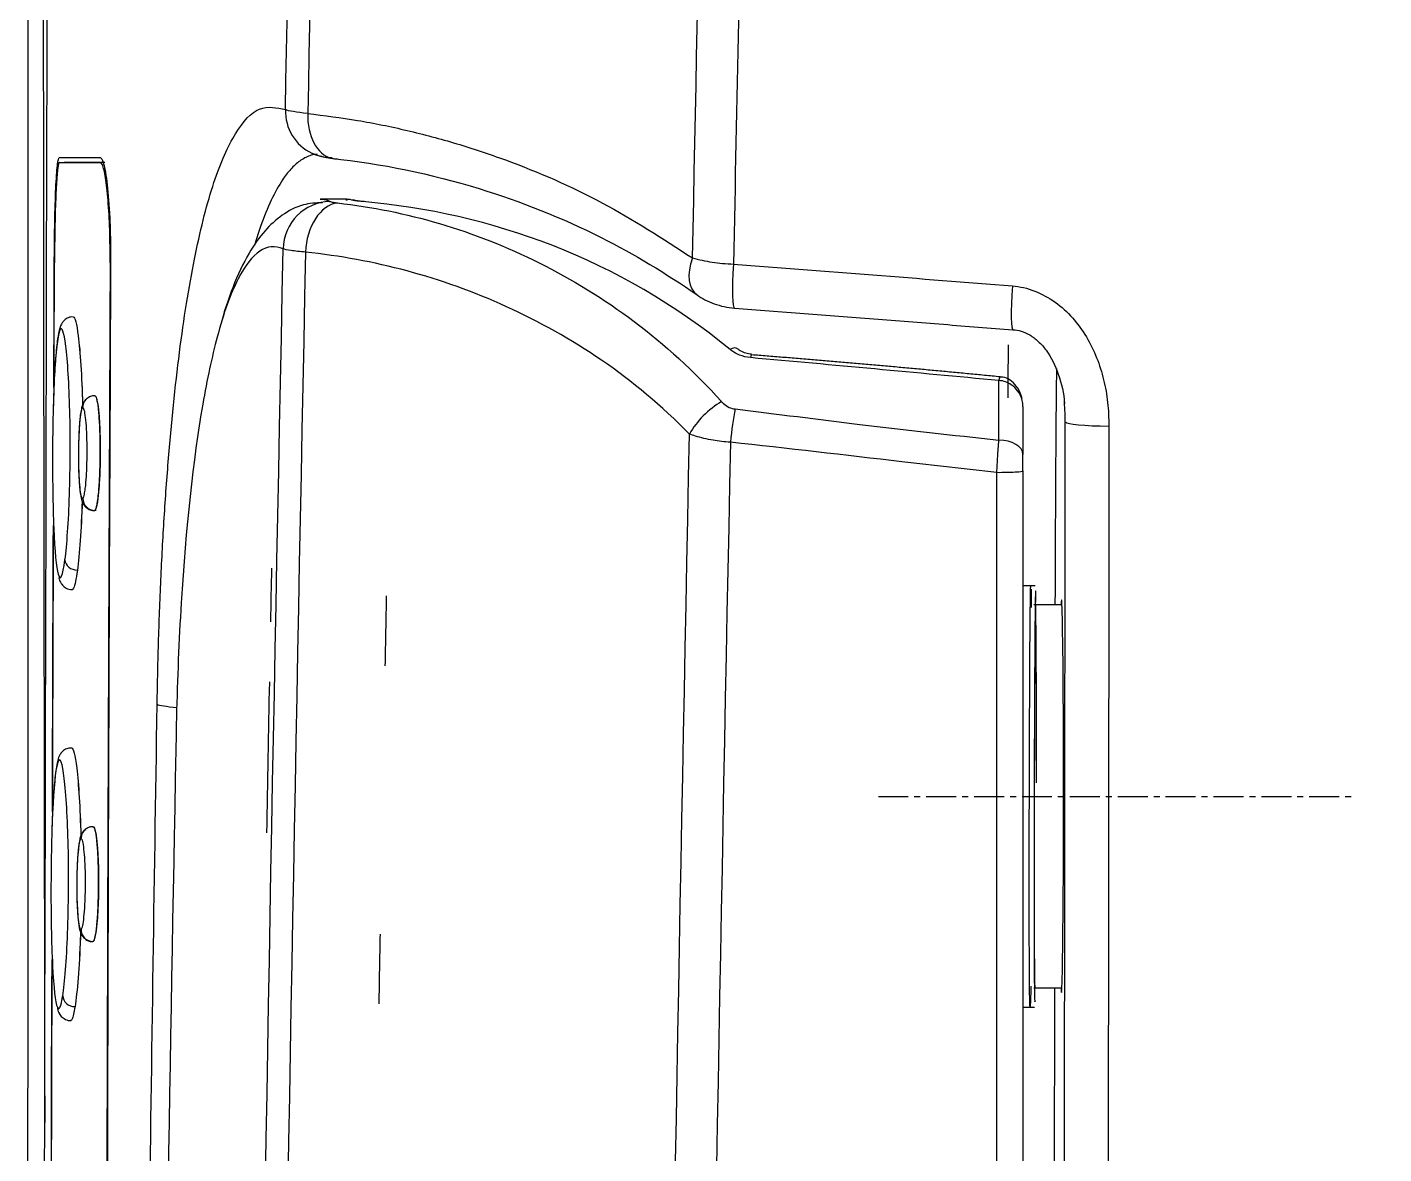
# Model space of a CAD drawing. Header units: millimetres. Extents: x -8699 to 14519, y -2727 to 7848.
# Drawn here: x -7614.3 to -7557.6, y 7010.6 to 7057.7 of the extents above; entities that cross this region are included whole.
import ezdxf

# ---------------------------------------------------------------- set-up
doc = ezdxf.new("R2010")
doc.units = ezdxf.units.MM
doc.linetypes.add('CENTER', pattern=[2, 1.25, -0.25, 0.25, -0.25])
doc.layers.add('1', color=7, linetype='Continuous', true_color=0xffffff)

msp = doc.modelspace()

# ---------------------------------------------------------------- linework, layer by layer
at = {"layer": '1', "color": 7, "linetype": 'Continuous'}
for p, q in [((-7600.998, 7050.502), (-7602.029, 7050.502)), ((-7571.054, 7033.558), (-7572.224, 7033.558)), ((-7572.224, 7017.558), (-7571.057, 7017.558))]:
    msp.add_line(p, q, dxfattribs=at)
at = {"layer": '1', "color": 8, "linetype": 'Continuous'}
msp.add_line((-7571.368, 7017.558), (-7571.392, 6993.905), dxfattribs=at)
for centre, major_axis, ratio, start_param, end_param in [((-7601.538, 7054.232), (-0.885, -1.793), 0.974551, 5.157704, 6.3033), ((-7601.226, 7054.171), (0.216, 1.988), 0.66332, 1.68976, 3.045065), ((-7601.632, 7048.413), (-0.806, -1.83), 0.97539, 3.565792, 5.112067), ((-7601.321, 7048.357), (-0.207, -1.989), 0.663912, 3.297037, 4.817515), ((-7584.067, 7043.521), (-0.044, -0.498), 0.090225, 3.133741, 3.915437), ((-7573.688, 7042.586), (-0.046, -0.498), 0.084009, 3.136445, 3.972046), ((-7611.474, 7041.783), (0.351, -0.356), 0.991137, 3.14362, 3.934939), ((-7585.279, 7040.766), (-1.425, -1.403), 0.510541, 4.246757, 5.238312), ((-7584.713, 7040.483), (-0.222, -1.988), 0.0888, 4.039727, 4.788807), ((-7573.688, 7039.833), (-1, 0), 0.599541, 3.141593, 4.712389), ((-7573.688, 7039.157), (1, 0), 0.066645, 4.62216, 6.283185), ((-7611.458, 7037.998), (0.331, -0.375), 0.991868, 3.988671, 5.559479), ((-7612.204, 7035.436), (0.496, -0.066), 0.855973, 3.290531, 4.861475), ((-7606.873, 7029.397), (-2, 0.031), 0.085166, 0.143114, 0.961827), ((-7611.538, 7023.788), (0.258, -0.428), 0.993848, 3.132965, 4.168866), ((-7611.533, 7019.994), (0.206, -0.456), 0.994518, 4.287016, 5.85783), ((-7612.299, 7017.227), (0.494, -0.077), 0.892689, 3.310411, 4.881332)]:
    msp.add_ellipse(centre, major_axis=major_axis, ratio=ratio, start_param=start_param, end_param=end_param, dxfattribs=at)
at = {"layer": '1', "color": 7, "linetype": 'Continuous'}
for centre, major_axis, ratio, start_param, end_param in [((-7601.538, 7054.232), (-0.885, -1.793), 0.974551, 0.020115, 0.052298), ((-7601.538, 7054.232), (-0.885, -1.793), 0.974551, 0.095417, 0.468738), ((-7601.226, 7054.171), (0.216, 1.988), 0.66332, 3.045064, 3.231465), ((-7600.722, 7049.961), (-0.139, -0.48), 0.977783, 3.130596, 3.429044), ((-7585.153, 7048.14), (-1.15, -1.636), 0.57234, 5.149247, 6.290126), ((-7584.585, 7047.943), (0.153, 1.994), 0.09032, 1.658066, 3.16662), ((-7572.946, 7047.04), (0.156, 1.994), 0.083503, 1.657936, 3.196146), ((-7584.918, 7043.857), (-0.312, -0.391), 0.557176, 3.134716, 4.102409), ((-7611.474, 7041.783), (0.351, -0.356), 0.991137, 2.682663, 3.143622), ((-7568.888, 7041.184), (2, -0.002), 0.081927, 3.1521, 4.609572), ((-7571.075, 7025.572), (0.001, 8.2), 0.010472, 2.928249, 6.512119), ((-7611.538, 7023.788), (0.258, -0.428), 0.993848, 2.671661, 3.132965), ((-7611.538, 7023.788), (0.258, -0.428), 0.993848, 2.598053, 2.620805), ((-7612.521, 7016.755), (0.454, 0.21), 0.986926, 2.700073, 3.204478)]:
    msp.add_ellipse(centre, major_axis=major_axis, ratio=ratio, start_param=start_param, end_param=end_param, dxfattribs=at)
at = {"layer": '1', "color": 8, "linetype": 'Continuous'}
for points, knots in [([(-7603.496, 7054.237), (-7602.979, 7080.35), (-7602.492, 7106.478), (-7602.082, 7158.768), (-7602.185, 7184.93), (-7602.288, 7211.098)], [0, 0, 0, 0, 0.5, 0.5, 1, 1, 1, 1]), ([(-7601.353, 7211.03), (-7601.247, 7184.77), (-7601.147, 7158.6), (-7601.544, 7106.369), (-7602.037, 7080.269), (-7602.561, 7054.078)], [0, 0, 0, 0, 0.5, 0.5, 1, 1, 1, 1]), ([(-7586.488, 7048.044), (-7586.228, 7060.857), (-7585.628, 7090.07), (-7584.908, 7144.148), (-7585.068, 7185.454), (-7585.168, 7210.344)], [0, 0, 0, 0, 0.237223, 0.540651, 1, 1, 1, 1]), ([(-7583.453, 7210.301), (-7583.426, 7203.522), (-7583.372, 7189.964), (-7583.324, 7169.632), (-7583.339, 7149.306), (-7583.482, 7122.213), (-7583.864, 7095.134), (-7584.367, 7068.071), (-7584.641, 7054.546), (-7584.778, 7047.783)], [0, 0, 0, 0, 0.125001, 0.249997, 0.374992, 0.49999, 0.749992, 0.874995, 1, 1, 1, 1]), ([(-7608.853, 7029.404), (-7608.835, 7030.313), (-7608.799, 7032.124), (-7608.695, 7034.782), (-7608.553, 7037.369), (-7608.31, 7040.67), (-7607.91, 7044.493), (-7607.276, 7048.336), (-7606.5, 7051.363), (-7605.595, 7053.386), (-7604.587, 7054.486), (-7603.86, 7054.32), (-7603.496, 7054.237)], [0, 0, 0, 0, 0.062651, 0.124851, 0.187239, 0.250464, 0.375081, 0.500349, 0.6251, 0.750154, 0.875054, 1, 1, 1, 1]), ([(-7602.561, 7054.078), (-7601.867, 7053.99), (-7600.481, 7053.814), (-7598.405, 7053.387), (-7596.343, 7052.841), (-7593.603, 7051.92), (-7590.262, 7050.486), (-7587.731, 7048.848), (-7586.488, 7048.044)], [0, 0, 0, 0, 0.12546, 0.250371, 0.376601, 0.501619, 0.75539, 1, 1, 1, 1]), ([(-7613.149, 7047.837), (-7613.147, 7048.125), (-7613.144, 7048.702), (-7613.126, 7049.806), (-7613.089, 7051.034), (-7613.032, 7051.841), (-7612.98, 7052.188), (-7612.951, 7052.221), (-7612.937, 7052.237)], [0, 0, 0, 0, 0.125254, 0.251064, 0.500415, 0.749243, 0.874627, 1, 1, 1, 1]), ([(-7612.937, 7052.237), (-7612.726, 7052.237), (-7612.301, 7052.237), (-7611.592, 7052.237), (-7611.235, 7052.237)], [0, 0, 0, 0, 0.49681, 1, 1, 1, 1]), ([(-7602.415, 7052.33), (-7602.437, 7052.323), (-7602.599, 7052.272), (-7602.889, 7052.122), (-7603.266, 7051.778), (-7603.832, 7051.044), (-7604.327, 7049.988), (-7604.682, 7048.906), (-7604.756, 7048.662)], [0, 0, 0, 0, 0.025287, 0.186116, 0.336492, 0.476422, 0.887793, 1, 1, 1, 1]), ([(-7601.632, 7050.405), (-7601.608, 7050.393), (-7601.563, 7050.381), (-7601.451, 7050.36), (-7601.39, 7050.351), (-7601.321, 7050.343)], [0, 0, 0, 0, 0.568047, 0.568047, 1, 1, 1, 1]), ([(-7601.321, 7050.343), (-7598.444, 7050.016), (-7595.632, 7049.205), (-7590.155, 7046.472), (-7587.582, 7044.603), (-7585.279, 7042.046)], [0, 0, 0, 0, 0.5, 0.5, 1, 1, 1, 1]), ([(-7600.255, 7050.396), (-7600.373, 7050.406), (-7600.475, 7050.418), (-7600.633, 7050.44), (-7600.69, 7050.451), (-7600.722, 7050.46)], [0, 0, 0, 0, 0.498589, 0.498589, 1, 1, 1, 1]), ([(-7603.59, 7048.425), (-7604.256, 7048.718), (-7604.895, 7048.286), (-7605.782, 7046.563), (-7606.077, 7045.74), (-7606.346, 7044.736)], [0, 0, 0, 0, 0.645038, 0.645038, 1, 1, 1, 1]), ([(-7526.068, 6588.708), (-7532.825, 6596.1), (-7538.872, 6604.014), (-7549.711, 6620.761), (-7554.473, 6629.547), (-7567.011, 6656.396), (-7573.193, 6675.14), (-7580.764, 6703.914), (-7582.99, 6713.562), (-7587.066, 6732.908), (-7588.92, 6742.612), (-7593.949, 6771.815), (-7596.595, 6791.402), (-7600.693, 6830.781), (-7602.139, 6850.558), (-7604.076, 6890.076), (-7604.577, 6909.846), (-7605.168, 6969.186), (-7604.383, 7008.786), (-7603.59, 7048.425)], [0, 0, 0, 0, 0.0625, 0.0625, 0.125, 0.125, 0.25, 0.25, 0.3125, 0.3125, 0.375, 0.375, 0.5, 0.5, 0.625, 0.625, 0.75, 0.75, 1, 1, 1, 1]), ([(-7602.656, 7048.285), (-7603.448, 7008.682), (-7604.231, 6969.1), (-7603.439, 6890.027), (-7601.799, 6850.48), (-7595.672, 6791.599), (-7593.031, 6772.026), (-7588.004, 6742.829), (-7586.154, 6733.142), (-7582.094, 6713.866), (-7579.882, 6704.275), (-7574.882, 6685.239), (-7572.091, 6675.795), (-7565.653, 6657.124), (-7561.987, 6647.85), (-7553.599, 6629.887), (-7548.885, 6621.2), (-7538.129, 6604.574), (-7532.028, 6596.592), (-7525.329, 6589.268)], [0, 0, 0, 0, 0.25, 0.25, 0.5, 0.5, 0.625, 0.625, 0.6875, 0.6875, 0.75, 0.75, 0.8125, 0.8125, 0.875, 0.875, 0.9375, 0.9375, 1, 1, 1, 1]), ([(-7602.656, 7048.285), (-7602.892, 7048.305), (-7603.096, 7048.329), (-7603.411, 7048.376), (-7603.526, 7048.401), (-7603.59, 7048.425)], [0, 0, 0, 0, 0.499876, 0.499876, 1, 1, 1, 1]), ([(-7586.614, 7040.691), (-7588.942, 7043.057), (-7591.527, 7044.763), (-7596.995, 7047.252), (-7599.797, 7047.987), (-7602.656, 7048.285)], [0, 0, 0, 0, 0.5, 0.5, 1, 1, 1, 1]), ([(-7586.488, 7048.044), (-7586.224, 7047.978), (-7585.716, 7047.851), (-7585.082, 7047.805), (-7584.778, 7047.783)], [0, 0, 0, 0, 0.519015, 1, 1, 1, 1]), ([(-7573.126, 7046.88), (-7572.97, 7046.86), (-7572.652, 7046.82), (-7572.037, 7046.62), (-7571.03, 7046.07), (-7569.936, 7044.804), (-7569.353, 7043.278), (-7569.123, 7042.001), (-7569.104, 7041.352), (-7569.094, 7041.021)], [0, 0, 0, 0, 0.060596, 0.123917, 0.248819, 0.499605, 0.748837, 0.871885, 1, 1, 1, 1]), ([(-7612.363, 7045.587), (-7612.29, 7045.584), (-7612.215, 7045.303), (-7612.068, 7044.143), (-7612.002, 7043.098), (-7611.97, 7041.909)], [0, 0, 0, 0, 0.444328, 0.444328, 1, 1, 1, 1]), ([(-7612.702, 7035.438), (-7612.622, 7036.047), (-7612.552, 7037.029), (-7612.478, 7039.271), (-7612.473, 7040.542), (-7612.53, 7042.775), (-7612.592, 7043.761), (-7612.744, 7044.963), (-7612.835, 7045.214), (-7613, 7044.845), (-7613.074, 7044.25), (-7613.156, 7042.881), (-7613.179, 7042.337), (-7613.194, 7041.752)], [0, 0, 0, 0, 0.180974, 0.180974, 0.361948, 0.361948, 0.542923, 0.542923, 0.723897, 0.723897, 0.904871, 0.904871, 1, 1, 1, 1]), ([(-7584.067, 7043.88), (-7584.226, 7043.894), (-7584.382, 7043.933), (-7584.638, 7044.037), (-7584.747, 7044.097), (-7584.869, 7044.184), (-7584.894, 7044.203), (-7584.918, 7044.223)], [0, 0, 0, 0, 0.478878, 0.478878, 0.887947, 0.887947, 1, 1, 1, 1]), ([(-7573.307, 7042.197), (-7573.303, 7042.713), (-7573.297, 7043.467), (-7573.291, 7044.184), (-7573.289, 7044.419)], [0, 0, 0, 0, 0.666115, 1, 1, 1, 1]), ([(-7571.286, 7043.43), (-7571.292, 7042.927), (-7571.297, 7042.402), (-7571.322, 7039.44), (-7571.338, 7036.608), (-7571.348, 7033.585)], [0, 0, 0, 0, 0.184183, 0.184183, 1, 1, 1, 1]), ([(-7573.688, 7040.432), (-7573.688, 7040.981), (-7573.688, 7041.532), (-7573.688, 7042.353), (-7573.688, 7042.642), (-7573.688, 7042.924)], [0, 0, 0, 0, 0.641107, 0.641107, 1, 1, 1, 1]), ([(-7572.688, 7041.842), (-7572.688, 7041.926), (-7572.698, 7042.01), (-7572.751, 7042.235), (-7572.816, 7042.377), (-7572.978, 7042.595), (-7573.069, 7042.682), (-7573.244, 7042.8), (-7573.324, 7042.841), (-7573.498, 7042.901), (-7573.593, 7042.92), (-7573.688, 7042.924)], [0, 0, 0, 0, 0.160434, 0.160434, 0.445995, 0.445995, 0.670675, 0.670675, 0.82999, 0.82999, 1, 1, 1, 1]), ([(-7611.456, 7042.291), (-7611.431, 7042.291), (-7611.407, 7042.245), (-7611.361, 7042.068), (-7611.338, 7041.934), (-7611.3, 7041.595), (-7611.284, 7041.386), (-7611.259, 7040.928), (-7611.25, 7040.672), (-7611.241, 7040.149), (-7611.241, 7039.874), (-7611.249, 7039.341), (-7611.257, 7039.077), (-7611.281, 7038.598), (-7611.297, 7038.376), (-7611.327, 7038.068), (-7611.34, 7037.96), (-7611.362, 7037.816), (-7611.37, 7037.768), (-7611.401, 7037.61), (-7611.426, 7037.534), (-7611.452, 7037.503), (-7611.454, 7037.501), (-7611.456, 7037.499)], [0, 0, 0, 0, 0.109956, 0.109956, 0.221648, 0.221648, 0.33292, 0.33292, 0.44297, 0.44297, 0.552856, 0.552856, 0.662983, 0.662983, 0.772009, 0.772009, 0.841974, 0.841974, 0.881337, 0.881337, 0.992439, 0.992439, 1, 1, 1, 1]), ([(-7585.279, 7042.046), (-7585.254, 7042.018), (-7585.226, 7041.991), (-7585.128, 7041.902), (-7585.046, 7041.846), (-7584.88, 7041.771), (-7584.797, 7041.747), (-7584.713, 7041.736)], [0, 0, 0, 0, 0.186854, 0.186854, 0.638611, 0.638611, 1, 1, 1, 1]), ([(-7611.972, 7041.785), (-7611.985, 7041.772), (-7611.999, 7041.742), (-7612.031, 7041.631), (-7612.05, 7041.527), (-7612.083, 7041.266), (-7612.097, 7041.104), (-7612.12, 7040.746), (-7612.129, 7040.545), (-7612.139, 7040.132), (-7612.142, 7039.915), (-7612.14, 7039.493), (-7612.135, 7039.283), (-7612.12, 7038.899), (-7612.11, 7038.72), (-7612.084, 7038.416), (-7612.068, 7038.289), (-7612.033, 7038.099), (-7612.013, 7038.035), (-7611.981, 7037.991), (-7611.968, 7037.988), (-7611.955, 7038)], [0, 0, 0, 0, 0.071809, 0.071809, 0.180511, 0.180511, 0.288733, 0.288733, 0.396471, 0.396471, 0.503213, 0.503213, 0.610349, 0.610349, 0.71754, 0.71754, 0.824681, 0.824681, 0.933023, 0.933023, 1, 1, 1, 1]), ([(-7611.955, 7038), (-7611.954, 7038.001), (-7611.953, 7038.002), (-7611.931, 7038.027), (-7611.91, 7038.087), (-7611.884, 7038.213), (-7611.877, 7038.25), (-7611.859, 7038.365), (-7611.848, 7038.451), (-7611.823, 7038.696), (-7611.81, 7038.872), (-7611.79, 7039.251), (-7611.783, 7039.46), (-7611.776, 7039.88), (-7611.776, 7040.097), (-7611.783, 7040.511), (-7611.791, 7040.714), (-7611.811, 7041.076), (-7611.825, 7041.241), (-7611.857, 7041.51), (-7611.875, 7041.617), (-7611.914, 7041.758), (-7611.935, 7041.794), (-7611.961, 7041.793), (-7611.966, 7041.79), (-7611.972, 7041.785)], [0, 0, 0, 0, 0.007327, 0.007327, 0.115353, 0.115353, 0.153561, 0.153561, 0.2216, 0.2216, 0.32787, 0.32787, 0.433836, 0.433836, 0.540264, 0.540264, 0.646853, 0.646853, 0.754679, 0.754679, 0.863187, 0.863187, 0.971201, 0.971201, 1, 1, 1, 1]), ([(-7584.713, 7041.736), (-7582.976, 7041.525), (-7581.24, 7041.31), (-7579.503, 7041.091), (-7579.503, 7041.091), (-7579.503, 7041.091)], [0, 0, 0, 0, 0.999989, 0.999989, 1, 1, 1, 1]), ([(-7579.503, 7041.091), (-7579.503, 7041.091), (-7579.503, 7041.091), (-7577.565, 7040.867), (-7575.627, 7040.648), (-7573.688, 7040.432)], [0, 0, 0, 0, 0.00001, 0.00001, 1, 1, 1, 1]), ([(-7569.094, 7041.021), (-7569.103, 7031.32), (-7569.122, 7011.838), (-7569.143, 6992.372), (-7569.153, 6982.599)], [0, 0, 0, 0, 0.497923, 1, 1, 1, 1]), ([(-7513.685, 6598.502), (-7515.293, 6600.266), (-7516.895, 6602.108), (-7519.963, 6605.806), (-7521.45, 6607.684), (-7525.779, 6613.405), (-7528.485, 6617.334), (-7536.118, 6629.432), (-7540.581, 6637.937), (-7552.391, 6664.204), (-7558.046, 6682.269), (-7567.363, 6718.904), (-7571.094, 6737.458), (-7577.408, 6774.867), (-7579.911, 6793.757), (-7585.712, 6850.432), (-7587.285, 6888.379), (-7588.093, 6964.482), (-7587.38, 7002.575), (-7586.614, 7040.691)], [0, 0, 0, 0, 0.015625, 0.015625, 0.03125, 0.03125, 0.0625, 0.0625, 0.125, 0.125, 0.25, 0.25, 0.375, 0.375, 0.5, 0.5, 0.75, 0.75, 1, 1, 1, 1]), ([(-7584.906, 7040.35), (-7585.153, 7040.364), (-7585.398, 7040.391), (-7585.893, 7040.473), (-7586.143, 7040.533), (-7586.453, 7040.631), (-7586.535, 7040.66), (-7586.614, 7040.691)], [0, 0, 0, 0, 0.388516, 0.388516, 0.830637, 0.830637, 1, 1, 1, 1]), ([(-7584.906, 7040.35), (-7585.671, 7002.356), (-7586.384, 6964.383), (-7585.593, 6888.522), (-7584.039, 6850.695), (-7578.288, 6794.198), (-7575.805, 6775.368), (-7569.538, 6738.072), (-7565.831, 6719.574), (-7556.59, 6683.045), (-7550.988, 6665.029), (-7539.278, 6638.829), (-7534.847, 6630.338), (-7524.736, 6614.24), (-7519.03, 6606.605), (-7512.54, 6599.473)], [0, 0, 0, 0, 0.25, 0.25, 0.5, 0.5, 0.625, 0.625, 0.75, 0.75, 0.875, 0.875, 0.9375, 0.9375, 1, 1, 1, 1]), ([(-7573.778, 7039.09), (-7575.099, 7039.237), (-7576.419, 7039.385), (-7580.129, 7039.808), (-7582.517, 7040.084), (-7584.906, 7040.35)], [0, 0, 0, 0, 0.355872, 0.355872, 1, 1, 1, 1]), ([(-7573.778, 7039.09), (-7573.772, 7039.2), (-7573.766, 7039.311), (-7573.747, 7039.643), (-7573.732, 7039.865), (-7573.708, 7040.196), (-7573.698, 7040.319), (-7573.688, 7040.432)], [0, 0, 0, 0, 0.230573, 0.230573, 0.703624, 0.703624, 1, 1, 1, 1]), ([(-7573.778, 6984.796), (-7573.778, 6985.461), (-7573.778, 6986.125), (-7573.778, 6989.449), (-7573.778, 6992.108), (-7573.778, 7005.402), (-7573.778, 7016.041), (-7573.778, 7030.818), (-7573.778, 7034.954), (-7573.778, 7039.09)], [0, 0, 0, 0, 0.03674, 0.03674, 0.183698, 0.183698, 0.771537, 0.771537, 1, 1, 1, 1]), ([(-7609.456, 6981.644), (-7609.374, 6989.86), (-7609.214, 7005.781), (-7608.971, 7021.7), (-7608.853, 7029.404)], [0, 0, 0, 0, 0.516093, 1, 1, 1, 1]), ([(-7612.798, 7017.229), (-7612.712, 7017.78), (-7612.636, 7018.709), (-7612.551, 7020.986), (-7612.54, 7022.288), (-7612.593, 7024.629), (-7612.655, 7025.662), (-7612.81, 7026.956), (-7612.904, 7027.212), (-7613.073, 7026.84), (-7613.147, 7026.198), (-7613.231, 7024.736), (-7613.253, 7024.119), (-7613.268, 7023.459)], [0, 0, 0, 0, 0.179704, 0.179704, 0.359408, 0.359408, 0.539112, 0.539112, 0.718815, 0.718815, 0.898519, 0.898519, 1, 1, 1, 1]), ([(-7612.433, 7027.583), (-7612.358, 7027.582), (-7612.28, 7027.289), (-7612.136, 7026.079), (-7612.072, 7025.069), (-7612.04, 7023.914)], [0, 0, 0, 0, 0.460884, 0.460884, 1, 1, 1, 1]), ([(-7611.539, 7024.288), (-7611.534, 7024.291), (-7611.529, 7024.292), (-7611.499, 7024.287), (-7611.474, 7024.235), (-7611.428, 7024.048), (-7611.406, 7023.908), (-7611.368, 7023.563), (-7611.352, 7023.352), (-7611.327, 7022.888), (-7611.319, 7022.629), (-7611.311, 7022.103), (-7611.311, 7021.829), (-7611.317, 7021.399), (-7611.322, 7021.235), (-7611.331, 7020.983), (-7611.335, 7020.89), (-7611.352, 7020.562), (-7611.368, 7020.342), (-7611.405, 7019.972), (-7611.427, 7019.818), (-7611.473, 7019.596), (-7611.498, 7019.526), (-7611.526, 7019.498), (-7611.529, 7019.496), (-7611.533, 7019.494)], [0, 0, 0, 0, 0.022965, 0.022965, 0.130838, 0.130838, 0.2383, 0.2383, 0.345977, 0.345977, 0.453344, 0.453344, 0.559293, 0.559293, 0.625175, 0.625175, 0.664701, 0.664701, 0.771119, 0.771119, 0.877953, 0.877953, 0.985101, 0.985101, 1, 1, 1, 1]), ([(-7612.036, 7023.79), (-7612.049, 7023.782), (-7612.063, 7023.758), (-7612.095, 7023.661), (-7612.114, 7023.565), (-7612.148, 7023.317), (-7612.163, 7023.16), (-7612.187, 7022.811), (-7612.196, 7022.612), (-7612.208, 7022.203), (-7612.211, 7021.987), (-7612.21, 7021.565), (-7612.206, 7021.353), (-7612.192, 7020.964), (-7612.182, 7020.78), (-7612.157, 7020.465), (-7612.142, 7020.33), (-7612.107, 7020.125), (-7612.088, 7020.054), (-7612.056, 7019.998), (-7612.043, 7019.989), (-7612.031, 7019.995)], [0, 0, 0, 0, 0.071057, 0.071057, 0.179866, 0.179866, 0.288731, 0.288731, 0.396751, 0.396751, 0.503826, 0.503826, 0.610739, 0.610739, 0.717608, 0.717608, 0.825338, 0.825338, 0.933613, 0.933613, 1, 1, 1, 1]), ([(-7612.031, 7019.995), (-7612.028, 7019.996), (-7612.025, 7019.998), (-7612.002, 7020.02), (-7611.981, 7020.076), (-7611.943, 7020.252), (-7611.925, 7020.374), (-7611.894, 7020.667), (-7611.88, 7020.842), (-7611.866, 7021.101), (-7611.863, 7021.175), (-7611.855, 7021.374), (-7611.851, 7021.504), (-7611.845, 7021.845), (-7611.845, 7022.062), (-7611.852, 7022.478), (-7611.86, 7022.682), (-7611.88, 7023.048), (-7611.894, 7023.216), (-7611.925, 7023.489), (-7611.943, 7023.6), (-7611.982, 7023.749), (-7612.002, 7023.79), (-7612.027, 7023.794), (-7612.032, 7023.793), (-7612.036, 7023.79)], [0, 0, 0, 0, 0.014961, 0.014961, 0.122353, 0.122353, 0.229277, 0.229277, 0.335658, 0.335658, 0.375058, 0.375058, 0.440899, 0.440899, 0.546884, 0.546884, 0.653667, 0.653667, 0.761347, 0.761347, 0.86897, 0.86897, 0.977012, 0.977012, 1, 1, 1, 1]), ([(-7612.053, 7019.88), (-7612.056, 7019.803), (-7612.059, 7019.727), (-7612.108, 7018.404), (-7612.19, 7017.384), (-7612.283, 7016.779)], [0, 0, 0, 0, 0.057267, 0.057267, 1, 1, 1, 1]), ([(-7613.02, 7016.756), (-7612.99, 7016.691), (-7612.958, 7016.68), (-7612.894, 7016.775), (-7612.861, 7016.882), (-7612.819, 7017.1), (-7612.808, 7017.161), (-7612.798, 7017.229)], [0, 0, 0, 0, 0.429317, 0.429317, 0.85592, 0.85592, 1, 1, 1, 1])]:
    msp.add_open_spline(points, degree=3, knots=knots, dxfattribs=at)
at = {"layer": '1', "color": 7, "linetype": 'Continuous'}
for points, knots in [([(-7614.258, 7068.764), (-7614.258, 7053.227), (-7614.258, 7037.69), (-7614.261, 7005.884), (-7614.275, 6989.615), (-7614.273, 6957.077), (-7614.284, 6940.798), (-7613.968, 6921.423), (-7613.913, 6918.303), (-7613.851, 6915.184)], [0, 0, 0, 0, 0.303465, 0.303465, 0.62123, 0.62123, 0.938995, 0.938995, 1, 1, 1, 1]), ([(-7613.617, 7068.016), (-7613.617, 7067.609), (-7613.613, 7062.27), (-7613.605, 7052.516), (-7613.591, 7039.28), (-7613.575, 7027.625), (-7613.561, 7018.687), (-7613.552, 7013.638), (-7613.549, 7011.941)], [0, 0, 0, 0, 0.021736, 0.285634, 0.521831, 0.729842, 0.909193, 1, 1, 1, 1]), ([(-7612.937, 7052.037), (-7612.96, 7052.037), (-7612.983, 7051.956), (-7613.026, 7051.644), (-7613.046, 7051.409), (-7613.08, 7050.822), (-7613.094, 7050.461), (-7613.118, 7049.663), (-7613.127, 7049.216), (-7613.133, 7048.757), (-7613.136, 7048.456), (-7613.139, 7048.146), (-7613.14, 7047.837)], [0, 0, 0, 0, 0.215181, 0.215181, 0.430407, 0.430407, 0.645229, 0.645229, 0.860112, 0.860112, 0.860112, 1, 1, 1, 1]), ([(-7612.937, 7052.037), (-7612.842, 7052.037), (-7612.736, 7052.037), (-7612.499, 7052.037), (-7612.369, 7052.037), (-7611.943, 7052.037), (-7611.612, 7052.037), (-7611.234, 7052.037)], [0, 0, 0, 0, 0.250046, 0.250046, 0.500092, 0.500092, 1, 1, 1, 1]), ([(-7611.235, 7052.237), (-7611.207, 7052.221), (-7611.149, 7052.188), (-7611.038, 7051.84), (-7610.913, 7051.035), (-7610.831, 7049.808), (-7610.798, 7048.703), (-7610.797, 7048.126), (-7610.796, 7047.837)], [0, 0, 0, 0, 0.125476, 0.251075, 0.500433, 0.749382, 0.874732, 1, 1, 1, 1]), ([(-7610.816, 7047.837), (-7610.814, 7048.305), (-7610.821, 7048.779), (-7610.85, 7049.662), (-7610.873, 7050.083), (-7610.932, 7050.815), (-7610.968, 7051.136), (-7611.048, 7051.637), (-7611.094, 7051.823), (-7611.171, 7052.001), (-7611.203, 7052.037), (-7611.234, 7052.037)], [0, 0, 0, 0, 0.213369, 0.213369, 0.426742, 0.426742, 0.640315, 0.640315, 0.855455, 0.855455, 1, 1, 1, 1]), ([(-7601.568, 7052.206), (-7599.476, 7051.985), (-7595.669, 7051.197), (-7590.544, 7049.17), (-7587.601, 7047.404), (-7586.299, 7046.501)], [0, 0, 0, 0, 0.390121, 0.724295, 1, 1, 1, 1]), ([(-7601.942, 7050.342), (-7602.227, 7050.35), (-7602.843, 7050.295), (-7603.687, 7049.833), (-7604.421, 7049.149), (-7605.091, 7048.177), (-7605.665, 7046.965), (-7606.014, 7045.918), (-7606.155, 7045.423)], [0, 0, 0, 0, 0.105965, 0.245158, 0.394139, 0.576222, 0.813404, 1, 1, 1, 1]), ([(-7600.204, 7050.397), (-7600.267, 7050.402), (-7600.417, 7050.415), (-7600.544, 7050.432), (-7600.599, 7050.446), (-7600.583, 7050.441), (-7600.579, 7050.44)], [0, 0, 0, 0, 0.262093, 0.695913, 0.936859, 1, 1, 1, 1]), ([(-7610.816, 7047.837), (-7610.838, 7042.816), (-7610.86, 7037.794), (-7610.9, 7027.752), (-7610.918, 7022.73), (-7610.963, 7007.666), (-7610.98, 6997.624), (-7610.975, 6987.581)], [0, 0, 0, 0, 0.250001, 0.250001, 0.500001, 0.500001, 1, 1, 1, 1]), ([(-7610.796, 7047.837), (-7610.841, 7037.719), (-7610.932, 7017.633), (-7610.947, 6997.548), (-7610.954, 6987.58)], [0, 0, 0, 0, 0.503731, 1, 1, 1, 1]), ([(-7586.298, 7046.5), (-7586.194, 7046.427), (-7585.971, 7046.293), (-7585.589, 7046.124), (-7585.168, 7046.001), (-7584.881, 7045.96), (-7584.733, 7045.949)], [0, 0, 0, 0, 0.238444, 0.486281, 0.740508, 1, 1, 1, 1]), ([(-7612.359, 7045.575), (-7612.397, 7045.581), (-7612.504, 7045.585), (-7612.665, 7045.505), (-7612.79, 7045.385), (-7612.873, 7045.247), (-7612.948, 7045.042), (-7613.019, 7044.667), (-7613.1, 7043.892), (-7613.161, 7042.863), (-7613.185, 7042.085), (-7613.192, 7041.754)], [0, 0, 0, 0, 0.019899, 0.059864, 0.096692, 0.139778, 0.21264, 0.390297, 0.611383, 0.844706, 1, 1, 1, 1]), ([(-7612.361, 7045.588), (-7612.289, 7045.587), (-7612.214, 7045.306), (-7612.065, 7044.141), (-7611.999, 7043.112), (-7611.966, 7041.92)], [0, 0, 0, 0, 0.444721, 0.444721, 1, 1, 1, 1]), ([(-7606.346, 7044.736), (-7606.566, 7043.916), (-7606.768, 7042.976), (-7607.352, 7039.61), (-7607.658, 7036.761), (-7607.944, 7032.074), (-7608.009, 7030.471), (-7608.08, 7027.25), (-7608.107, 7025.635), (-7608.381, 7011.12), (-7608.593, 6998.218), (-7609.018, 6959.509), (-7609.03, 6933.689), (-7607.194, 6856.312), (-7603.372, 6804.958), (-7592.382, 6741.317), (-7589.879, 6728.632), (-7584.24, 6703.467), (-7581.092, 6690.974), (-7573.628, 6666.306), (-7569.294, 6654.089), (-7562.368, 6638.278), (-7560.556, 6634.396), (-7558.646, 6630.574)], [0, 0, 0, 0, 0.010273, 0.010273, 0.033117, 0.033117, 0.04454, 0.04454, 0.055962, 0.055962, 0.147339, 0.147339, 0.330093, 0.330093, 0.695601, 0.695601, 0.786978, 0.786978, 0.878355, 0.878355, 0.969732, 0.969732, 1, 1, 1, 1]), ([(-7573.099, 7045.046), (-7572.984, 7045.04), (-7572.75, 7044.998), (-7572.382, 7044.834), (-7572.025, 7044.56), (-7571.568, 7044.038), (-7571.15, 7043.156), (-7570.982, 7042.394), (-7570.949, 7041.969)], [0, 0, 0, 0, 0.089788, 0.187511, 0.297443, 0.419674, 0.695046, 1, 1, 1, 1]), ([(-7584.022, 7044.025), (-7584.066, 7044.027), (-7584.192, 7044.038), (-7584.392, 7044.11), (-7584.545, 7044.189), (-7584.597, 7044.243), (-7584.602, 7044.249)], [0, 0, 0, 0, 0.173451, 0.521874, 0.949445, 1, 1, 1, 1]), ([(-7572.719, 7042.139), (-7572.73, 7042.194), (-7572.779, 7042.389), (-7572.93, 7042.685), (-7573.205, 7042.942), (-7573.455, 7043.066), (-7573.602, 7043.072), (-7573.643, 7043.07)], [0, 0, 0, 0, 0.120239, 0.43115, 0.685013, 0.914899, 1, 1, 1, 1]), ([(-7611.825, 7042.138), (-7611.826, 7042.137), (-7611.865, 7042.108), (-7611.912, 7042.03), (-7611.973, 7041.915), (-7612.035, 7041.697), (-7612.087, 7041.32), (-7612.128, 7040.714), (-7612.135, 7040.327), (-7612.136, 7040.174)], [0, 0, 0, 0, 0.001782, 0.061133, 0.12782, 0.235149, 0.565469, 0.837728, 1, 1, 1, 1]), ([(-7611.455, 7042.282), (-7611.488, 7042.286), (-7611.581, 7042.288), (-7611.72, 7042.229), (-7611.838, 7042.133), (-7611.896, 7042.06), (-7611.911, 7042.029), (-7611.912, 7042.028)], [0, 0, 0, 0, 0.159522, 0.471239, 0.734256, 0.989534, 1, 1, 1, 1]), ([(-7611.455, 7042.291), (-7611.439, 7042.291), (-7611.423, 7042.273), (-7611.382, 7042.183), (-7611.357, 7042.08), (-7611.313, 7041.798), (-7611.293, 7041.615), (-7611.261, 7041.197), (-7611.249, 7040.957), (-7611.232, 7040.453), (-7611.229, 7040.183), (-7611.23, 7039.647), (-7611.236, 7039.374), (-7611.255, 7038.867), (-7611.269, 7038.625), (-7611.304, 7038.204), (-7611.325, 7038.019), (-7611.37, 7037.728), (-7611.396, 7037.619), (-7611.433, 7037.529), (-7611.444, 7037.51), (-7611.456, 7037.499)], [0, 0, 0, 0, 0.068863, 0.068863, 0.180101, 0.180101, 0.291237, 0.291237, 0.401112, 0.401112, 0.510797, 0.510797, 0.620738, 0.620738, 0.730338, 0.730338, 0.840242, 0.840242, 0.95097, 0.95097, 1, 1, 1, 1]), ([(-7572.688, 7041.842), (-7572.688, 7041.703), (-7572.688, 7041.561), (-7572.688, 7040.905), (-7572.688, 7040.367), (-7572.688, 7039.833)], [0, 0, 0, 0, 0.217825, 0.217825, 1, 1, 1, 1]), ([(-7570.919, 7041.184), (-7570.923, 7041.401), (-7570.928, 7041.688), (-7570.949, 7041.974), (-7570.955, 7042.045)], [0, 0, 0, 0, 0.753199, 1, 1, 1, 1]), ([(-7613.194, 7041.752), (-7613.208, 7041.225), (-7613.217, 7040.665), (-7613.229, 7038.894), (-7613.211, 7037.707), (-7613.129, 7035.792), (-7613.064, 7035.116), (-7612.986, 7034.837)], [0, 0, 0, 0, 0.191707, 0.191707, 0.595853, 0.595853, 1, 1, 1, 1]), ([(-7612.136, 7040.174), (-7612.14, 7040.065), (-7612.147, 7039.712), (-7612.135, 7039.092), (-7612.097, 7038.441), (-7612.041, 7038.055), (-7611.983, 7037.833), (-7611.858, 7037.645), (-7611.7, 7037.532), (-7611.535, 7037.482), (-7611.436, 7037.497), (-7611.4, 7037.507)], [0, 0, 0, 0, 0.08659, 0.282833, 0.480283, 0.688644, 0.803715, 0.863153, 0.915347, 0.970178, 1, 1, 1, 1]), ([(-7572.688, 7039.157), (-7572.688, 7039.212), (-7572.688, 7039.268), (-7572.688, 7039.435), (-7572.688, 7039.547), (-7572.688, 7039.714), (-7572.688, 7039.776), (-7572.688, 7039.833)], [0, 0, 0, 0, 0.230258, 0.230258, 0.703322, 0.703322, 1, 1, 1, 1]), ([(-7612.966, 7034.705), (-7612.962, 7034.682), (-7612.94, 7034.599), (-7612.895, 7034.486), (-7612.762, 7034.313), (-7612.577, 7034.201), (-7612.454, 7034.2), (-7612.407, 7034.204)], [0, 0, 0, 0, 0.128825, 0.474317, 0.693859, 0.891763, 1, 1, 1, 1]), ([(-7612.186, 7035.006), (-7612.236, 7034.627), (-7612.29, 7034.371), (-7612.364, 7034.212), (-7612.385, 7034.19), (-7612.405, 7034.19)], [0, 0, 0, 0, 0.719508, 0.719508, 1, 1, 1, 1]), ([(-7572.349, 7034.215), (-7572.346, 7034.098), (-7572.342, 7033.903), (-7572.339, 7033.572), (-7572.338, 7033.509), (-7572.337, 7033.442)], [0, 0, 0, 0, 0.819252, 0.819252, 1, 1, 1, 1]), ([(-7572.387, 7016.771), (-7572.396, 7016.771), (-7572.403, 7017.009), (-7572.419, 7018.391), (-7572.423, 7020.172), (-7572.421, 7024.442), (-7572.415, 7026.914), (-7572.397, 7031.172), (-7572.386, 7032.885), (-7572.374, 7033.737)], [0, 0, 0, 0, 0.147578, 0.147578, 0.431719, 0.431719, 0.715859, 0.715859, 1, 1, 1, 1]), ([(-7572.174, 7033.551), (-7572.186, 7032.718), (-7572.197, 7031.043), (-7572.215, 7026.883), (-7572.221, 7024.466), (-7572.223, 7020.294), (-7572.219, 7018.553), (-7572.203, 7017.132), (-7572.194, 7016.905), (-7572.183, 7016.986)], [0, 0, 0, 0, 0.277913, 0.277913, 0.555826, 0.555826, 0.833739, 0.833739, 1, 1, 1, 1]), ([(-7572.158, 7033.558), (-7572.169, 7033.557), (-7572.18, 7032.745), (-7572.2, 7029.836), (-7572.209, 7027.774), (-7572.219, 7023.598), (-7572.22, 7021.495), (-7572.212, 7018.496), (-7572.202, 7017.594), (-7572.187, 7017.558), (-7572.186, 7017.558), (-7572.186, 7017.558)], [0, 0, 0, 0, 0.245017, 0.245017, 0.495072, 0.495072, 0.745127, 0.745127, 0.995182, 0.995182, 1, 1, 1, 1]), ([(-7612.433, 7027.57), (-7612.485, 7027.575), (-7612.606, 7027.571), (-7612.771, 7027.475), (-7612.887, 7027.346), (-7612.968, 7027.191), (-7613.046, 7026.927), (-7613.121, 7026.405), (-7613.199, 7025.414), (-7613.247, 7024.387), (-7613.262, 7023.677), (-7613.266, 7023.444)], [0, 0, 0, 0, 0.026293, 0.065518, 0.103158, 0.150495, 0.24203, 0.466183, 0.676481, 0.898005, 1, 1, 1, 1]), ([(-7612.433, 7027.583), (-7612.358, 7027.584), (-7612.28, 7027.294), (-7612.133, 7026.074), (-7612.069, 7025.074), (-7612.037, 7023.92)], [0, 0, 0, 0, 0.461399, 0.461399, 1, 1, 1, 1]), ([(-7611.527, 7024.285), (-7611.543, 7024.287), (-7611.622, 7024.296), (-7611.755, 7024.247), (-7611.886, 7024.157), (-7611.951, 7024.083), (-7611.969, 7024.05), (-7611.97, 7024.048)], [0, 0, 0, 0, 0.084101, 0.426146, 0.713302, 0.984904, 1, 1, 1, 1]), ([(-7611.521, 7024.291), (-7611.561, 7024.292), (-7611.658, 7024.282), (-7611.743, 7024.247), (-7611.792, 7024.217)], [0, 0, 0, 0, 0.406728, 1, 1, 1, 1]), ([(-7611.539, 7024.288), (-7611.518, 7024.301), (-7611.496, 7024.281), (-7611.45, 7024.17), (-7611.425, 7024.064), (-7611.382, 7023.776), (-7611.362, 7023.591), (-7611.33, 7023.167), (-7611.317, 7022.924), (-7611.301, 7022.415), (-7611.298, 7022.142), (-7611.3, 7021.607), (-7611.306, 7021.336), (-7611.326, 7020.832), (-7611.34, 7020.592), (-7611.375, 7020.176), (-7611.396, 7019.994), (-7611.441, 7019.712), (-7611.466, 7019.608), (-7611.505, 7019.519), (-7611.519, 7019.5), (-7611.533, 7019.494)], [0, 0, 0, 0, 0.089719, 0.089719, 0.196896, 0.196896, 0.304309, 0.304309, 0.411586, 0.411586, 0.518069, 0.518069, 0.624254, 0.624254, 0.730576, 0.730576, 0.836961, 0.836961, 0.943706, 0.943706, 1, 1, 1, 1]), ([(-7611.792, 7024.217), (-7611.795, 7024.216), (-7611.846, 7024.195), (-7611.918, 7024.12), (-7611.996, 7024.016), (-7612.051, 7023.89), (-7612.112, 7023.667), (-7612.163, 7023.26), (-7612.203, 7022.593), (-7612.209, 7022.157), (-7612.209, 7021.951)], [0, 0, 0, 0, 0.003933, 0.057759, 0.110526, 0.172225, 0.280206, 0.571514, 0.808727, 1, 1, 1, 1]), ([(-7613.268, 7023.459), (-7613.279, 7022.95), (-7613.285, 7022.415), (-7613.292, 7020.636), (-7613.269, 7019.431), (-7613.175, 7017.561), (-7613.103, 7016.936), (-7613.02, 7016.756)], [0, 0, 0, 0, 0.178742, 0.178742, 0.589371, 0.589371, 1, 1, 1, 1]), ([(-7612.209, 7021.951), (-7612.211, 7021.893), (-7612.216, 7021.59), (-7612.201, 7021.03), (-7612.16, 7020.389), (-7612.109, 7020.045), (-7612.044, 7019.836), (-7611.961, 7019.69), (-7611.83, 7019.568), (-7611.677, 7019.497), (-7611.575, 7019.497), (-7611.537, 7019.501)], [0, 0, 0, 0, 0.049302, 0.261719, 0.475955, 0.705817, 0.793285, 0.852373, 0.907794, 0.966606, 1, 1, 1, 1]), ([(-7612.05, 7019.868), (-7612.053, 7019.795), (-7612.056, 7019.722), (-7612.105, 7018.411), (-7612.19, 7017.377), (-7612.283, 7016.779)], [0, 0, 0, 0, 0.054921, 0.054921, 1, 1, 1, 1]), ([(-7572.357, 7017.631), (-7572.359, 7017.539), (-7572.36, 7017.455), (-7572.369, 7017.038), (-7572.377, 7016.842), (-7572.383, 7016.787)], [0, 0, 0, 0, 0.185298, 0.185298, 1, 1, 1, 1]), ([(-7612.944, 7016.528), (-7612.946, 7016.478), (-7612.896, 7016.39), (-7612.703, 7016.239), (-7612.528, 7016.178), (-7612.452, 7016.197), (-7612.451, 7016.197)], [0, 0, 0, 0, 0.419118, 0.71339, 0.997539, 1, 1, 1, 1]), ([(-7612.283, 7016.779), (-7612.323, 7016.525), (-7612.365, 7016.347), (-7612.427, 7016.218), (-7612.447, 7016.197), (-7612.467, 7016.196)], [0, 0, 0, 0, 0.671207, 0.671207, 1, 1, 1, 1])]:
    msp.add_open_spline(points, degree=3, knots=knots, dxfattribs=at)
for points, degree in [([(-7613.438, 7067.733), (-7613.555, 7016.095), (-7613.668, 6964.46), (-7613.762, 6912.827)], 3), ([(-7611.036, 7052.036), (-7611.791, 7052.036), (-7612.36, 7052.036), (-7612.738, 7052.036)], 3), ([(-7602.166, 7052.372), (-7602.25, 7052.368), (-7602.333, 7052.353), (-7602.415, 7052.33)], 3), ([(-7602.39, 7052.422), (-7602.109, 7052.289), (-7601.568, 7052.206)], 2), ([(-7602.038, 7050.502), (-7602.012, 7050.502), (-7601.986, 7050.501), (-7601.96, 7050.499)], 3), ([(-7600.722, 7050.46), (-7600.817, 7050.488), (-7600.912, 7050.502), (-7601.005, 7050.502)], 3), ([(-7600.792, 7050.489), (-7600.874, 7050.487), (-7600.964, 7050.454)], 2), ([(-7600.583, 7050.435), (-7600.615, 7050.454), (-7600.649, 7050.466)], 2), ([(-7584.918, 7044.223), (-7589.573, 7048.015), (-7594.909, 7049.932), (-7600.255, 7050.396)], 3), ([(-7613.158, 7042.813), (-7613.152, 7044.488), (-7613.146, 7046.162), (-7613.14, 7047.837)], 3), ([(-7584.738, 7045.949), (-7573.102, 7045.046)], 1), ([(-7573.642, 7043.077), (-7578.832, 7043.588), (-7584.024, 7043.997)], 2), ([(-7572.688, 7039.157), (-7572.688, 7021.055), (-7572.688, 7002.961), (-7572.688, 6984.874)], 3), ([(-7611.982, 7037.888), (-7612.024, 7036.688), (-7612.098, 7035.664), (-7612.186, 7035.006)], 3), ([(-7613.218, 7024.997), (-7613.205, 7028.957), (-7613.192, 7032.916), (-7613.178, 7036.876)], 3), ([(-7572.177, 7034.35), (-7572.432, 7034.35), (-7572.688, 7034.35)], 2), ([(-7572.374, 7033.737), (-7572.369, 7034.148), (-7572.363, 7034.351), (-7572.357, 7034.349)], 3), ([(-7572.142, 7033.662), (-7572.152, 7034.345), (-7572.164, 7034.312), (-7572.174, 7033.551)], 3), ([(-7613.271, 7006.993), (-7613.26, 7010.91), (-7613.249, 7014.827), (-7613.237, 7018.744)], 3), ([(-7572.688, 7016.758), (-7572.447, 7016.758), (-7572.206, 7016.758)], 2)]:
    msp.add_open_spline(points, degree=degree, dxfattribs=at)
at = {"layer": '1', "color": 8, "linetype": 'Continuous'}
for points in [[(-7602.561, 7054.078), (-7603.037, 7054.124), (-7603.368, 7054.181), (-7603.496, 7054.237)], [(-7601.96, 7050.499), (-7601.852, 7050.489), (-7601.742, 7050.458), (-7601.632, 7050.405)], [(-7613.168, 7042.63), (-7613.161, 7044.366), (-7613.155, 7046.101), (-7613.149, 7047.837)], [(-7584.778, 7047.783), (-7580.895, 7047.486), (-7577.011, 7047.184), (-7573.126, 7046.88)], [(-7573.688, 7042.924), (-7577.148, 7043.249), (-7580.608, 7043.568), (-7584.067, 7043.88)], [(-7570.978, 6982.786), (-7570.957, 7002.242), (-7570.937, 7021.707), (-7570.919, 7041.184)], [(-7611.985, 7037.891), (-7612.026, 7036.699), (-7612.1, 7035.659), (-7612.186, 7035.006)], [(-7613.229, 7024.915), (-7613.216, 7028.828), (-7613.203, 7032.74), (-7613.189, 7036.653)], [(-7612.986, 7034.837), (-7612.897, 7034.521), (-7612.795, 7034.743), (-7612.702, 7035.438)], [(-7604.106, 7032.853), (-7604.092, 7033.601), (-7604.077, 7034.348), (-7604.063, 7035.095)], [(-7599.279, 7033.931), (-7599.298, 7032.957), (-7599.317, 7031.983), (-7599.335, 7031.01)], [(-7604.266, 7024.035), (-7604.229, 7026.143), (-7604.191, 7028.246), (-7604.152, 7030.344)], [(-7599.542, 7019.807), (-7599.559, 7018.834), (-7599.577, 7017.86), (-7599.594, 7016.887)], [(-7613.28, 7007.036), (-7613.271, 7010.704), (-7613.261, 7014.371), (-7613.25, 7018.039)]]:
    msp.add_open_spline(points, degree=3, dxfattribs=at)
at = {"layer": '1', "color": 254, "linetype": 'Continuous'}
msp.add_open_spline([(-7572.116, 7026.118), (-7572.116, 7027.991), (-7572.121, 7029.789), (-7572.135, 7032.624), (-7572.146, 7033.523), (-7572.157, 7033.557), (-7572.158, 7033.558), (-7572.158, 7033.558)], degree=3, knots=[0, 0, 0, 0, 0.466345, 0.466345, 0.989462, 0.989462, 1, 1, 1, 1], dxfattribs=at)
at = {"layer": '1', "color": 8, "linetype": 'CENTER'}
msp.add_open_spline([(-7578.724, 7025.558), (-7573.724, 7025.558), (-7558.965, 7025.558)], degree=1, knots=[0, 0, 0.253051, 1, 1], dxfattribs=at)

doc.saveas('drawing.dxf')
